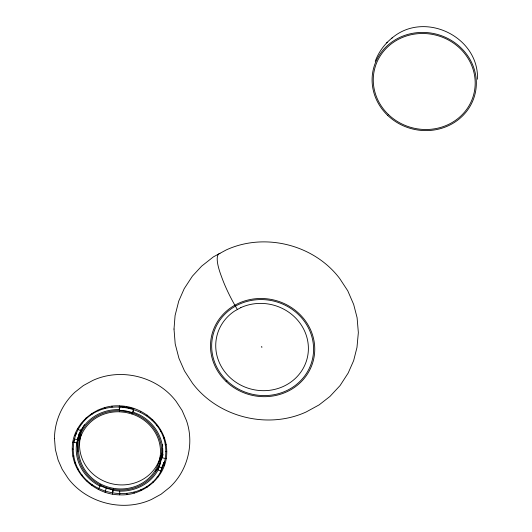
<?xml version="1.0" encoding="UTF-8"?>
<svg xmlns="http://www.w3.org/2000/svg" width="532" height="532" viewBox="0 0 532 532"><rect width="100%" height="100%" fill="white"/><g stroke="black" fill="none" stroke-linecap="round" stroke-linejoin="round"><path stroke-width="0.8" d="M477.49 79.235C479.066 36.362 423.844 10.128 391.565 38.417M72.266 449.094C71.714 424.416 95.308 404.513 119.301 405.863C143.7 406.082 166.795 426.624 166.755 451.608C167.307 476.293 143.713 496.19 119.72 494.84C95.321 494.62 72.232 474.079 72.266 449.094L73.203 449.094L73.735 442.311L76.029 433.221M119.334 411.768L119.52 410.285L126.024 410.937L132.388 412.546L132.002 413.989A41.137 38.43 14.3 0 1 150.084 476.978A41.137 38.43 14.3 0 1 82.147 465.048A41.137 38.43 14.3 0 1 119.334 411.768L125.745 412.413L132.002 413.989M73.197 449.121C74.088 501.609 155.164 511.252 165.292 458.391C172.847 405.863 93.659 385.846 75.398 435.701L74.513 435.409M112.325 494.095L113.336 488.828M126.696 406.608L126.563 407.439M79.108 433.414L76.721 442.837A43.464 40.605 14.3 0 0 100.023 486.155L98.247 489.42M72.818 442.152L73.735 442.311L74.553 439.099L77.539 439.625L80.897 429.856L77.745 438.82A43.464 40.605 14.3 0 0 77.805 451.575M75.398 435.701L76.016 433.287M81.921 423.718L81.17 423.186M73.795 455.957L72.884 456.07M77.32 429.038L80.851 430.82L81.263 429.211M86.616 418.644L85.958 418.006M75.531 462.634L74.646 462.907M92.129 414.315L91.577 413.623M78.344 469.031L77.512 469.43M98.307 410.904L97.881 410.145M82.161 474.99L81.409 475.488M105.004 408.49L104.718 407.652M86.909 480.296L86.251 480.921M112.066 407.08L111.913 406.215M92.455 484.885L91.91 485.603M80.851 430.82A43.464 40.605 14.3 0 1 119.321 409.587L120.139 406.368M100.023 486.155L100.435 484.546M99.484 485.437L106.214 488.236L105.11 492.273M166.203 458.551L162.3 457.866A43.464 40.605 14.3 0 0 138.998 414.548L132.894 411.987L133.718 408.769M112.465 493.237L113.083 490.817M140.355 412.047L140.774 411.283M146.573 415.791L147.111 415.1M126.955 493.623L127.108 494.487M152.119 420.38L152.77 419.781M134.017 492.213L134.31 493.051M156.86 425.713L157.612 425.221M140.721 489.773L141.146 490.557M160.697 431.618L161.509 431.272M146.899 486.361L147.45 487.079M163.504 438.016L164.381 437.796M152.411 482.039L153.063 482.697M112.924 490.438L119.7 491.116A43.464 40.605 14.3 0 0 158.17 469.882L160.484 462.946M165.226 444.745L166.144 444.632M157.1 476.985L157.851 477.517M161.701 471.665L160.87 471.246L161.894 467.229M165.838 451.555L166.755 451.608M132.894 411.987L133.632 409.254M163.065 454.594L158.988 466.67L161.695 468.034L164.441 461.783L163.623 465.001L164.508 465.294M375.226 61.286C378.604 52.076 384.583 43.943 392.224 37.825M162.2 466.537L164.036 462.368M386.664 42.866L387.382 42.221M262.063 347.037L261.691 347.243L261.318 346.658M121.715 406.648L131.956 408.443M73.735 442.311L76.721 442.837M106.214 488.236L113.283 490.019M158.17 469.882L160.87 471.246M119.72 494.84L119.7 491.116M119.301 405.863L119.321 409.587M160.597 455.665A41.137 38.43 14.3 0 1 110.363 483.389A41.137 38.43 14.3 0 1 81.27 434.085M162.666 448.23A42.301 39.514 14.3 0 1 159.839 461.836M78.669 440.556A42.301 39.514 14.3 0 1 84.515 424.649M121.176 406.687A42.301 39.514 14.3 0 1 124.481 406.96M126.942 407.319A42.301 39.514 14.3 0 1 133.379 408.942M162.526 444.333A42.301 39.514 14.3 0 1 162.632 445.896M159.194 465.866A43.464 40.605 14.3 0 1 155.67 471.226M237.385 309.511A52.668 13.32 61.1 0 1 221.452 276.454A40.651 10.281 61.1 0 1 217.249 260.288L217.216 258.392A40.651 10.281 61.1 0 1 219.955 253.398M54.49 438.534L55.361 449.46L58.121 460.034L62.178 469.257L68.083 478.354C86.915 503.279 123.151 512.429 151.56 499.422L161.076 494.221L169.635 487.405C187.703 470.867 194.532 443.608 186.439 420.486L182.104 410.465L176.165 401.414C157.379 376.55 121.236 367.419 92.894 380.393L83.378 385.547L74.799 392.317C62.104 404.154 54.563 421.151 54.49 438.534M174.011 329.049L175.201 343.931L178.952 358.329L184.471 370.89L192.518 383.273C218.167 417.214 267.503 429.676 306.186 411.961L319.14 404.879L329.953 396.433L340.088 385.547L348.194 373.012L353.66 360.596L356.972 347.463L358.349 332.6L357.098 317.73L353.68 304.484L347.775 290.831L339.689 278.509C314.106 244.654 264.889 232.218 226.306 249.894L213.345 256.903L201.668 266.12L192.385 276.161L184.225 288.65L178.759 301.065L175.081 315.529L174.011 329.049M240.85 307.602L234.665 311.014A46.517 43.458 14.3 0 0 241.209 385.354A46.517 43.458 14.3 0 0 308.394 348.267A46.517 43.458 14.3 0 0 240.85 307.602M125.918 411.342L119.328 410.677A42.301 39.514 14.3 0 0 81.097 465.467A42.301 39.514 14.3 0 0 150.948 477.729A42.301 39.514 14.3 0 0 132.355 412.965L125.918 411.342M388.513 114.639A51.165 47.8 14.3 0 0 473.573 95.029A51.165 47.8 14.3 0 0 410.598 34.846A51.165 47.8 14.3 0 0 388.513 114.639M387.695 115.397A52.329 48.884 14.3 0 0 474.697 95.334A52.329 48.884 14.3 0 0 410.285 33.789A52.329 48.884 14.3 0 0 387.695 115.397M226.911 380.713A51.165 47.8 14.3 0 0 311.971 361.095A51.165 47.8 14.3 0 0 248.996 300.919A51.165 47.8 14.3 0 0 226.911 380.713M226.1 381.471A52.329 48.884 14.3 0 0 313.095 361.408A52.329 48.884 14.3 0 0 248.683 299.862A52.329 48.884 14.3 0 0 226.1 381.471"/></g></svg>
